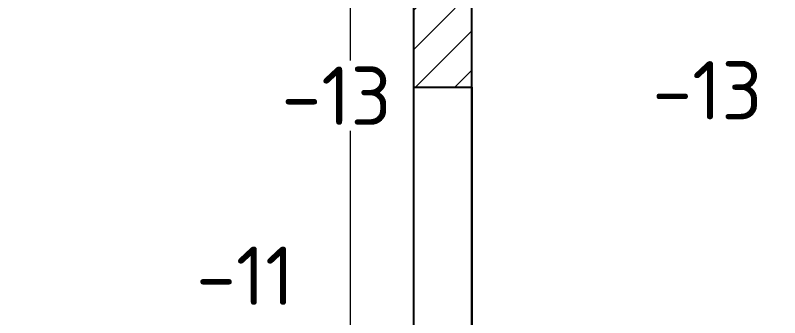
# Model space of a CAD drawing. Header units: metres. Extents: x -2111 to 158, y 19 to 1277.
# Drawn here: x 63.528 to 66.145, y 22.957 to 23.993 of the extents above; entities that cross this region are included whole.
import ezdxf

# ---------------------------------------------------------------- set-up
doc = ezdxf.new("R2010")
doc.units = ezdxf.units.M
doc.linetypes.add('_ШТР__3__1_5_', pattern=[4.5, 3, -1.5])
doc.linetypes.add('Xref_level ST-8$0$DASHDOT', pattern=[25.4, 12.7, -6.35, 0, -6.35])
doc.layers.add('_5-1_Площадь помещений', color=2, linetype='Continuous', plot=False)
doc.layers.add('высотные отклонения', color=7, linetype='Continuous')
doc.layers.add('Лестницы', color=7, linetype='Continuous')
doc.layers.add('Оси', color=250, linetype='Xref_level ST-8$0$DASHDOT', lineweight=5)
doc.layers.add('Стены штриховка', color=7, linetype='Continuous', lineweight=9)
doc.styles.add('Норм 2.5', font='isocpeur.ttf', dxfattribs={"height": 2.5})

msp = doc.modelspace()

# ---------------------------------------------------------------- hatches: boundary and pattern name
at = {"layer": 'Стены штриховка'}
h = msp.add_hatch(dxfattribs=at)
h.set_pattern_fill('ANSI35', color=256, scale=0.03)
h.set_pattern_definition([(45, (-64.61928, 21.65926), (-0.13470384, 0.13470384), []), (45, (-64.48458, 21.65926), (-0.13470384, 0.13470384), [0.238125, -0.047625, 0, -0.047625])])
h.paths.add_polyline_path([(68.6556, 27.6115), (65.5156, 27.6115), (64.8906, 27.6115), (64.8906, 27.3365), (65.0906, 27.3365), (65.0906, 27.4115), (65.5156, 27.4115), (68.6556, 27.4115)])
h.paths.add_polyline_path([(65.0906, 27.3365), (64.8906, 27.3365), (64.8906, 26.3365), (65.0906, 26.3365)])
h.paths.add_polyline_path([(67.9906, 27.3365), (67.7906, 27.3365), (67.7906, 21.4115), (67.9906, 21.4115)])
h.paths.add_polyline_path([(70.6756, 27.6115), (69.9656, 27.6115), (69.9656, 27.4115), (70.6306, 27.4115), (70.6306, 27.3365), (70.6756, 27.3365)])
h.paths.add_polyline_path([(70.8306, 27.6115), (70.6756, 27.6115), (70.6756, 27.3365), (70.8306, 27.3365)])
h.paths.add_polyline_path([(70.8306, 27.3365), (70.6756, 27.3365), (70.6756, 21.2115), (70.8306, 21.2115), (70.8306, 21.3365), (70.8306, 26.3365)])
h.paths.add_polyline_path([(70.6756, 27.3365), (70.6306, 27.3365), (70.6306, 26.3365), (70.6306, 21.4115), (69.8806, 21.4115), (69.8806, 21.2115), (70.6756, 21.2115)])
h.paths.add_polyline_path([(68.6806, 21.4115), (65.5906, 21.4115), (65.0906, 21.4115), (65.0906, 22.7365), (64.8906, 22.7365), (64.8906, 21.3365), (64.8906, 21.2115), (65.5906, 21.2115), (68.6806, 21.2115)])
h.paths.add_polyline_path([(65.0906, 25.3265), (64.8906, 25.3265), (64.8906, 23.7465), (65.0906, 23.7465)])

# ---------------------------------------------------------------- linework, layer by layer
at = {"layer": '_5-1_Площадь помещений'}
msp.add_lwpolyline([(61.7708, 27.4615), (64.5006, 27.4615), (64.4989, 26.7525), (64.8906, 26.7515), (64.8906, 22.388), (63.8206, 22.4005), (63.8206, 21.4905), (61.7708, 21.4905), (61.7708, 27.4615)], dxfattribs=at)
msp.add_lwpolyline([(65.0906, 24.0315), (67.7906, 24.0315), (67.7906, 21.4115), (65.0906, 21.4115)], close=True, dxfattribs=at)
at = {"layer": 'Лестницы'}
msp.add_lwpolyline([(64.8906, 25.3265), (64.8906, 23.7465), (65.0906, 23.7465), (65.0906, 25.3265)], close=True, dxfattribs=at)
at = {"layer": 'Лестницы', "linetype": '_ШТР__3__1_5_'}
for points in [[(64.8906, 23.7465), (64.8906, 22.7365)], [(65.0906, 23.7465), (65.0906, 22.7365)]]:
    msp.add_lwpolyline(points, dxfattribs=at)
at = {"layer": 'Оси'}
msp.add_line((64.6756, 20.0131), (64.6756, 34.0648), dxfattribs=at)

# ---------------------------------------------------------------- next in the draw order: texts
at = {"layer": 'высотные отклонения', "char_height": 0.2, "width": 0.2, "attachment_point": 5, "style": 'Норм 2.5', "bg_fill": 3, "box_fill_scale": 1.1, "bg_fill_color": 256, "bg_fill_true_color": 13158600, "bg_fill_transparency": 0}
for s, insert in [('-13', (65.8973, 23.7358, 24.5372)), ('-13', (64.6276, 23.7172, 24.5372)), ('-11', (64.3151, 23.1009, 24.5391))]:
    msp.add_mtext(s, dxfattribs=dict(at, insert=insert))

doc.saveas('drawing.dxf')
